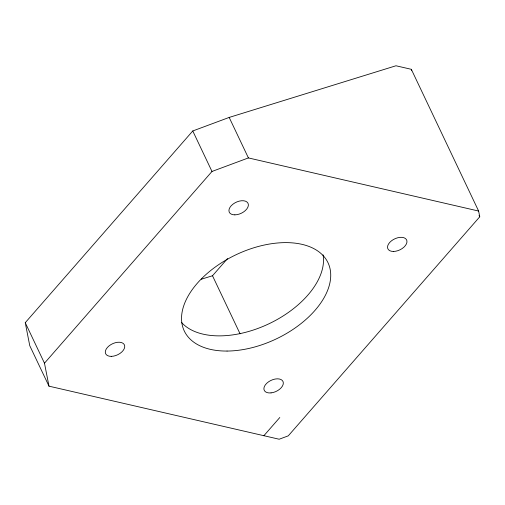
<?xml version="1.0" encoding="UTF-8"?>
<svg xmlns="http://www.w3.org/2000/svg" width="505" height="505" viewBox="0 0 505 505"><rect width="100%" height="100%" fill="white"/><g stroke="black" fill="none" stroke-linecap="round" stroke-linejoin="round"><path stroke-width="0.76" d="M25.25 322.689L192.765 130.965L229.182 117.425L395.97 65.77L411.322 69.311L478.62 211.046L479.75 216.796L288.273 435.847L279.17 439.23L48.991 386.167L29.757 345.673L25.25 322.689L44.478 363.19L48.991 386.167M44.478 363.19L211.993 171.46L248.409 157.926L478.62 211.046M201.236 279.246L212.504 275.755L227.547 258.541M263.85 435.752L279.808 417.496M479.075 215.37L479.75 216.796M229.182 117.425L248.409 157.926M192.765 130.965L211.993 171.46M212.504 275.755L240.071 333.811M411.322 69.311L411.6 70.744M323.086 254.848A79.556 46.649 -25.4 0 1 269.329 323.598A79.556 46.649 -25.4 0 1 181.63 322.581M227.054 351.057A79.556 46.649 -25.4 0 0 330.163 269.316A79.556 46.649 -25.4 0 0 211.178 270.137A79.556 46.649 -25.4 0 0 227.054 351.057M271.052 392.89A10.378 6.085 -25.4 0 0 283.015 381.515A10.378 6.085 -25.4 0 0 266.754 383.27A10.378 6.085 -25.4 0 0 271.052 392.89M393.458 251.452A10.378 6.085 -25.4 0 0 406.904 240.79A10.378 6.085 -25.4 0 0 391.381 240.898A10.378 6.085 -25.4 0 0 393.458 251.452M234.863 214.852A10.378 6.085 -25.4 0 0 248.315 204.19A10.378 6.085 -25.4 0 0 232.792 204.298A10.378 6.085 -25.4 0 0 234.863 214.852M111.226 356.366A10.378 6.085 -25.4 0 0 124.672 345.704A10.378 6.085 -25.4 0 0 109.149 345.811A10.378 6.085 -25.4 0 0 111.226 356.366"/></g></svg>
